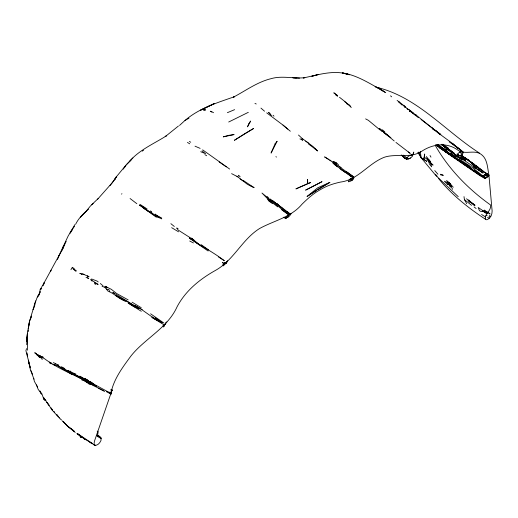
<?xml version="1.0" encoding="UTF-8"?>
<svg xmlns="http://www.w3.org/2000/svg" width="518" height="518" viewBox="0 0 518 518"><rect width="100%" height="100%" fill="white"/><g stroke="black" fill="none" stroke-linecap="round" stroke-linejoin="round"><path stroke-width="0.78" d="M26.716 344.723L27.441 333.216L29.39 322.008M28.147 331.637L28.218 330.115M110.91 392.307L110.923 393.434L94.406 441.317L94.036 443.913L94.619 445.215L95.649 445.448L97.721 444.586A5.031 2.577 -51.7 0 0 101.049 440.17L101.016 437.464L98.057 435.975L97.662 434.867L98.193 431.675L97.209 431.125M27.182 337.017L26.871 341.576L26.729 337.419L27.441 333.216L27.337 334.738M142.243 309.635L115.553 295.461L125.498 301.198C118.991 299.164 114.284 293.434 107.893 291.058L105.057 287.419L105.154 286.312L106.643 286.83M435.547 145.914C449.041 169.541 468.602 189.355 490.682 205.07C491.336 210.418 485.457 213.319 485.243 218.363A5.025 2.363 -55.3 0 0 487.626 219.477C491.711 217.443 492.644 212.509 491.893 208.404L488.934 175.188C487.386 167.761 487.691 158.644 480.652 153.982C473.581 149.572 464.711 155.115 457.705 149.993C446.522 141.861 432.122 144.127 421.27 151.586C410.126 158.527 396.794 153.419 384.893 157.064C368.615 162.93 358.365 179.895 340.352 182.096C333.359 183.644 326.437 185.897 320.312 189.685C313.409 193.441 307.524 198.763 301.968 204.254C291.012 217.366 273.86 220.636 259.583 228.522C241.964 239.517 233.599 260.502 215.164 270.577C199.708 279.26 185.47 290.844 177.091 306.779C167.476 328.127 145.228 338.196 131.125 355.775C123.077 366.673 114.51 377.965 111.312 391.368C109.11 397.047 112.005 394.444 111.694 391.129L112.205 389.75L111.124 391.252M418.809 152.039L421.128 157.744L423.834 159.525L424.682 154.124L423.834 159.525L426.838 161.344L421.128 157.744L417.845 152.324M487.134 213.533L487.211 212.969L486.195 212.924L478.172 207.465L479.435 210.599L480.315 211.247L483.456 211.655L486.337 213.027L482.705 210.742L486.253 212.93M285.761 218.143L287.484 215.689L290.106 214.329C292.845 211.551 288.817 218.162 286.862 217.366L285.91 218.369L284.505 217.424M468.609 199.799L471.678 203.024L474.922 205.212L471.736 202.803L473.556 205.154M39.4 293.939L40.177 289.633C46.937 278.14 53.004 266.129 59.641 254.513M83.651 438.584L85.25 439.413L82.414 437.432L80.387 437.192L80.555 436.311L77.085 433.708M70.59 232.983L70.927 231.429L74.475 226.269M166.828 321.879L164.653 324.618C162.892 329.5 162.361 325.647 165.287 324.119L165.663 322.915M30.698 318.557L31.307 316.394M35.619 300.867L34.259 305.484L37.173 297.371M43.551 284.861L44.192 282.673L43.059 285.69M413.15 154.157L413.778 152.046L413.111 154.099M39.756 293.156L40.242 291.66L37.419 296.95L39.271 294.658M452.654 189.348L451.036 186.454L450.595 184.207L444.373 181.203L447.662 184.544L448.187 182.938L446.555 180.497L449.002 182.472L453.269 187.244M26.573 348.64L25.9 350.608L30.374 367.961L28.82 362.93M33.864 307.569L33.107 309.641L35.017 304.532M34.285 305.419L29.539 321.296L28.283 328.794L29.539 321.296L31.468 316.051M238.319 175.984L238.604 175.233L240.164 176.832M50.66 271.406L51.165 270.092M57.466 259.499L58.709 256.559M70.966 269.736L71.316 268.971A3.237 1.839 -59.9 0 1 71.911 268.013L72.436 267.372M81.967 380.082L84.557 380.872L89.064 383.942L89.381 383.223L88.073 382.381M62.089 250.071L66.174 241.33M226.858 261.357L226.347 262.386C223.925 262.328 221.685 268.738 224.294 264.491L226.67 262.749L227.674 260.69M412.684 154.772C410.599 154.519 405.944 157.284 407.044 159.013C409.006 160.159 415.287 154.409 411.655 155.16L412.891 154.778M63.351 247.824L58.392 256.818L68.123 236.085L74.929 224.553M70.014 233.042L72.255 229.973M75.654 224.21C78.626 218.149 83.489 213.422 88.578 209.136M124.721 167.249L125.9 165.242L131.112 160.03M64.42 244.904L62.354 248.303L64.057 245.636M123.271 169.159L125.9 165.242L115.987 177.234L114.543 179.772L116.667 176.392L112.289 182.666L97.617 199.223M37.419 296.95L39.193 294.405M349.093 181.565L349.281 181.326C351.133 182.291 355.769 176.282 353.244 177.875C351.023 177.616 347.235 181.947 348.763 181.889M110.049 185.567L115.702 178.25M85.723 211.765L90.436 205.983L93.169 203.535M129.299 161.635C139.167 149.98 153.587 143.926 166.226 135.943L165.177 136.674L178.425 126.023M462.309 154.234C465.695 151.055 459.019 151.398 458.009 153.626C454.571 156.831 461.279 156.494 462.309 154.234L459.278 151.897M121.536 194.133L121.937 193.693M436.46 144.561L444.353 150.498L446.238 152.519L442.832 149.819L444.528 150.311L446.238 152.519L480.846 176.217L484.084 177.92L485.418 178.062L487.697 176.975L488.934 175.188L487.412 174.003L485.023 174.404L482.905 176.664L483.793 177.778M80.504 217.236L85.917 211.648M126.955 164.051L132.893 157.945M91.738 204.681L98.161 198.543M350.492 178.542L352.402 179.908L353.075 179.28M165.028 324.333L165.689 323.724M179.519 125.453L184.835 120.59L188.986 118.136M41.699 288.377L40.177 289.633L41.434 288.707M316.472 190.637L307.116 196.419L317.748 187.781L329.843 182.375L317.806 189.808M184.978 120.48C199.223 108.204 217.269 102.693 234.648 96.652L233.275 97.229C245.649 90.754 257.109 82.109 270.882 78.717C282.051 75.363 293.512 78.924 304.804 77.681L303.276 77.978C318.33 74.819 334.317 69.444 349.533 74.754L342.294 72.954C356.481 74.942 368.57 82.919 380.872 89.62L375.11 86.603L380.782 88.824L377.156 87.445C417.476 97.119 445.791 131.572 479.441 153.063M96.639 435.58L97.727 436.512L98.698 435.91L99.003 436.383M100.103 436.978L99.352 436.894L98.698 435.91L97.727 436.512L98.698 435.91L99.113 436.434L97.403 435.25M447.662 184.544L448.517 183.935L448.187 182.938L451.036 186.454L449.002 182.472L451.036 186.454L448.517 183.935L450.343 187.16M142.204 151.146L143.531 150.246M307.116 196.419L318.894 188.63L329.843 182.375M97.727 436.512L98.698 435.91L99.074 436.415L97.442 435.405M485.515 212.458L486.162 212.93L485.521 212.509L486.823 211.868L485.56 212.542L484.401 210.146L486.823 211.868L485.547 212.516L486.149 212.866M409.57 158.495L410.457 158.035M485.547 212.516L484.401 210.146L485.541 212.509L486.823 211.868M228.697 122.015L248.323 112.328M287.341 217.223L288.261 216.815M460.897 155.374L461.816 154.973M227.389 112.671L234.622 109.654M98.375 436.026L98.698 435.91L96.736 435.308M225.453 262.866L224.65 263.455M316.99 74.916L311.855 76.25L318.551 74.514M143.518 207.323L142.838 207.498L139.387 205.063L143.518 207.323L144.8 207.498L142.838 207.498L156.345 217.243M380.095 89.588L380.477 89.523M437.697 144.723L444.852 149.508L446.522 149.637C443.227 149.223 439.996 147.093 437.548 144.923M462.386 157.051L460.929 156.948L462.386 157.051L460.308 155.342M460.081 157.893L462.082 158.197L465.138 160.463L460.755 157.796L460.081 157.893L448.187 149.806L441.213 144.269M203.354 109.81L205.471 109.945L203.354 109.81L204.882 109.874M43.318 357.653L36.603 354.824M39.698 356.313L37.95 355.685L39.187 356.889L42.955 356.818M457.316 157.381L450.42 153.16L448.931 153.218L445.972 149.721M462.678 159.661L455.231 155.394L462.678 159.661L461.939 158.858L483.087 173.038L475 167.8L473.51 166.297L474.617 167.949L475.33 168.052L473.808 166.11L474.255 165.572L473.808 166.11L475.764 167.508L474.002 165.831L476.081 167.288M76.975 433.715L78.574 434.66M299.54 78.134L292.871 77.765L296.38 77.965M106.909 289.297L108.812 289.426L109.777 291.802M488.94 216.343L490.786 216.492L489.309 215.501M337.063 95.357L337.516 96.231L335.56 94.826M89.064 383.942L91.628 384.706M299.954 138.902L301.644 139.426M487.444 217.657L489.614 217.994M462.58 163.487L463.837 163.694L460.742 161.881L465.281 165.21M59.421 417.353L59.194 417.443M483.747 177.609L485.767 178.004L483.035 176.133L483.747 177.609L485.418 178.062L483.547 176.45L484.725 178.075L482.226 176.385M481.073 174.974L481.319 175.913L482.905 176.664L480.361 174.812L481.319 175.913L483.093 176.243L480.361 174.812L474.119 170.066M79.636 273.374L83.981 274.462L88.921 276.748L87.529 275.939M414.795 114.692L416.032 114.99L440.203 134.518M342.294 72.954L348.595 74.475M410.353 111.765L409.453 110.625L410.735 110.943L413.882 113.617M58.67 364.983L55.245 363.953M224.009 263.675L225.194 263.999M75.615 374.514L74.152 374.106L87.555 380.678L110.923 393.434L108.968 392.016M404.539 107.239L405.27 107.453M442.832 149.819L444.528 150.311M39.187 356.889L44.011 358.346C58.107 368.984 75.421 375.181 90.896 383.728M144.205 208.106L142.838 207.498L157.194 216.867L161.752 218.868M485.884 215.313L487.173 215.741M333.035 161.525L335.858 162.51L336.836 164.374L335.664 163.41M440.909 174.521L443.285 175.349L440.604 174.216L441.103 175.291M74.352 268.454L72.255 267.579L73.867 269.548L76.34 270.422M56.028 363.817L53.296 362.619M102.085 286.312L105.057 287.419M224.067 263.241L222.319 262.587L223.64 263.377M224.702 262.911L225.997 263.397L224.916 262.38L226.353 263.079L225.123 262.257M62.769 367.916L67.256 370.648L75.932 374.087M91.569 278.962L97.19 281.125L98.206 281.967M39.122 356.999L41.401 357.886M267.366 199.443L270.053 200.498L271.147 201.599M88.474 380.769L84.835 378.38M212.192 112.115L210.308 111.26L212.302 112.056M210.308 111.26L211.305 111.668M200.706 151.729L205.555 153.665L202.001 150.919M189.737 241.019L193.441 242.955M466.556 198.757L470.098 202.124L468.544 200.557L474.922 205.212M468.544 200.557L470.098 202.124L469.14 200.809M86.027 277.344L88.72 278.451L87.445 277.81M350.149 179.429L352.013 180.206L350.123 178.898M485.495 173.757L488.817 175.557L486.389 173.834M254.96 103.438L256.235 103.982M195.008 146.173L200.136 148.381M202.784 246.859L198.258 243.952L193.758 239.97L189.316 238.034L208.113 250.997M49.242 362.101L51.412 363.04M94.444 282.815L98.122 284.434L90.734 279.603L92.081 281.144M103.794 390.714L92.21 385.049M79.72 435.075L78.645 434.602L79.74 435.755M49.78 363.196L51.204 363.843M187.451 142.411L189.711 143.816M42.716 357.368L39.213 356.08L34.525 352.739M109.311 393.304L110.606 393.913L106.404 391.66M231.604 173.64L237.989 176.929M151.755 317.489L162.063 322.785L155.186 317.806M41.2 358.67L42.45 359.278M106.378 288.183L105.154 286.312L111.364 289.335L116.628 293.505L128.147 299.877M385.716 92.638L380.659 89.523L381.002 89.562A3.237 1.865 -59.1 0 1 381.598 89.834M213.092 112.477L213.597 112.723M243.24 180.439L254.008 187.6L247.572 184.447L236.894 176.172M87.523 276.049L88.921 276.748M346.438 103.6L349.941 105.588M84.965 380.97L89.381 383.223L89.983 384.052M445.532 151.476L440.093 148.303L436.421 145.441M130.076 198.53L136.843 203.684M462.904 157.401L465.656 159.984L460.865 157.453L462.082 158.197M159.829 217.677L157.032 215.611L157.194 216.867L155.115 214.064L157.032 215.611L161.726 218.046M193.272 240.08L189.316 238.034C200.803 245.888 213.274 252.175 224.32 260.703L218.421 256.915M94.503 283.702L95.849 284.401M94.38 385.243L96.342 386.266C86.072 382.278 76.923 375.9 67.256 370.648L96.342 386.266L67.256 370.648M74.819 375.09L82.343 379.021M365.617 118.881L368.363 120.318L379.953 129.901M334.647 162.179L337.302 163.578L338.811 165.339M150.311 210.923L151.619 211.616M153.075 318.071L163.617 324.566M98.239 388.099L104.662 391.485M82.589 273.724L83.981 274.462M37.82 355.16L38.714 355.633L38.015 354.61M178.069 228.697L176.683 227.959L178.224 230.096L193.758 239.97L191.155 238.053M141.239 307.711L132.077 302.188M79.15 376.204L87.555 380.678L85.334 378.82M435.606 145.034L436.972 145.765L435.619 144.911M92.968 444.327L94.619 445.215L94.127 444.282M250.11 185.496L254.008 187.6M424.346 157.187L429.972 161.538M105.154 286.312L107.757 287.73M449.728 183.728L450.595 184.207M64.802 368.615L61.377 366.725L61.791 368.02L71.691 374.32M101.308 438.662L97.293 436.37M268.292 199.527L277.687 206.844M284.246 210.25L290.106 214.329L281.973 209.395L261.978 193.039L267.126 198.329L270.72 200.44M111.046 389.827L112.115 390.423L110.897 389.776L111.862 390.883M459.524 157.64C454.137 153.328 447.61 150.848 443.091 145.474M429.273 161.195L433.067 165.138L430.872 163.682L427.933 160.017L426.385 156.559L430.076 161.234L428.412 159.285L429.273 161.195L428.412 159.285M41.828 393.602L43.92 399.495L45.947 400.641L45.558 400.142M81.313 436.81L82.414 437.432L80.555 436.311M459.576 149.553L460.852 150.278L452.667 143.564L437.179 132.219M344.852 101.8L348.692 104.578M70.61 372.818L71.594 373.381M37.626 355.011L38.714 355.633M134.777 305.264C144.224 310.612 152.234 318.033 162.063 322.785M89.724 442.288L92.243 443.751M114.193 293.194L112.801 292.392L129.196 302.395L135.25 306.798L138.837 308.398L134.175 306.747L128.095 302.978L141.297 311.286M152.162 317.055L160.774 322.06M479.364 174.89L473.31 170.59L480.296 175.22L444.353 150.498L448.789 153.121L443.518 149.89L440.138 146.782L446.853 151.405M80.05 376.23L87.555 380.678M460.275 161.176L467.942 165.741L473.232 170.325L468.615 166.129L459.783 161.059L444.353 150.498M349.676 179.338L351.599 180.478L350.045 179.5M438.001 144.522L447.474 151.528M328.425 159.181L324.592 156.889C334.583 163.228 344.464 170.137 353.755 177.305M329.707 159.945L330.983 160.709M171.672 227.687L178.6 231.837M68.13 370.487L71.083 372.254L70.241 371.056M204.85 154.636L206.688 155.75M403.082 105.368L413.895 113.572M415.002 114.361L416.032 114.99L413.325 113.617L412.665 112.769M240.106 178.975L243.538 181.08M62.277 420.836L67.385 426.01L75.252 432.459M457.025 154.947L458.786 156.035L457.841 154.707L459.66 155.873L457.109 153.956M484.887 174.449L488.189 176.496L484.971 174.812L487.697 176.975M43.92 399.495L45.61 400.543L43.518 397.494L52.441 410.405L60.217 418.965M385.942 134.091L394.211 140.974M451.223 155.251L447.274 152.732L465.138 164.724M73.582 431.06L74.327 431.623L72.805 429.94L67.385 426.01L63.17 421.451L67.385 426.01L73.09 430.464L71.562 429.118M481.585 214.497L485.385 216.919M268.201 200.544L272.487 203.632M449.171 141.841L461.939 150.874M157.194 216.867L142.838 207.498L148.776 211.629M442.307 149.527L444.554 150.958L438.752 146.477M472.189 169.82L478.146 173.795M485.619 219.341C468.136 207.88 451.45 194.561 438.351 178.263M189.4 141.395L190.741 142.249M383.812 132.712L388.914 136.396M406.766 157.608L408.624 158.799L407.07 157.737M87.244 379.836L88.448 380.613M63.177 369.269L58.256 366.09L52.991 364.296L54.209 364.704L54.209 365.281M446.62 152.311L440.248 147.921M458.922 158.806L471.872 167.243L481.17 174.534M270.124 198.957L289.284 213.157M139.989 204.357L147.203 209.065M191.796 238.688L193.758 239.97M467.942 165.741L455.834 157.789L450.42 153.16M283.579 209.803L288.468 213.015M436.525 145.351L438.474 146.633M447.274 152.732L451.184 155.316M452.486 156.177L454.441 157.472M455.749 158.333L458.352 160.056M436.447 145.286L438.455 146.62M339.873 168.654L353.244 177.875L346.633 172.067L353.6 177.441L352.635 175.952L346.782 171.931M90.397 381.895L93.764 384.129L89.86 381.293M482.977 175.201L484.324 176.101M341.213 169.516L345.759 172.546L332.996 163.364M482.886 175.731L486.117 177.901L482.957 175.725M461.538 155.646L467.495 159.661M478.47 173.86L479.72 174.702M202.655 149.864L229.642 169.049M222.811 264.452L223.951 265.229M163.824 322.986L150.589 313.798M57.556 365.125L61.791 368.02M268.693 200.356L271.361 202.175M468.304 160.243L488.934 175.188L485.631 172.863M461.143 162.225L473.912 171.089M460.042 155.322L465.656 159.984L461.389 157.472L465.138 160.463M305.665 141.123L313.125 146.6L317.599 150.88L315.158 149.067M461.532 155.504L467.579 159.699L462.024 155.704M442.767 144.257L448.439 148.193M438.629 146.121L442.696 149.106M219.14 161.927L226.314 166.893M460.916 161.81L462.82 163.138M397.112 100.408L405.607 106.909M487.457 212.192L490.047 214.005L487.781 212.043M351.761 176.47L347.041 173.167L351.703 176.845M284.544 217.437L285.91 218.369L283.579 217.249L286.027 218.337L284.758 217.418M458.683 160.638L446.898 152.26L447.526 153.153M201.262 244.71L208.508 249.883M383.339 91.453L380.659 89.523L381.734 90.572M281.488 209.628L288.209 214.478M443.324 145.234L442.424 144.587L454.726 153.619M337.393 95.39L333.812 92.806L335.981 94.509M464.005 196.62L464.406 199.592L471.561 205.335M462.529 156.417L463.817 157.349M403.373 105.381L404.506 106.203M298.485 135.03L302.175 138.487L308.89 143.356M350.466 178.503L352.402 179.908M452.337 143.687L453.535 144.561M455.937 146.316L463.364 152.311M464.581 158.003L465.876 158.948M460.243 155.102L462.406 156.689L461.402 155.814M484.356 172.669L471.386 163.403L475.608 166.679M443.337 145.422L454.467 153.645L441.53 144.38M447.481 152.758L454.079 157.601M382.439 129.765L384.809 131.941M410.619 111.739L409.453 110.625L418.402 117.677M403.127 155.076L406.973 157.932M275.9 156.65L276.463 157.071M433.236 128.807L436.655 131.358M65.734 424.074L64.892 423.446L66.026 424.404M432.472 128.93L433.747 129.882M454.105 145.228L460.852 150.278M395.959 142.424L410.204 153.38L408.333 151.962M405.529 158.204L406.695 159.078L404.875 158.482L401.23 154.921M266.718 112.872L282.977 125.071L290.326 131.235M421.056 119.503L440.371 134.311L438.481 132.796M444.742 146.244L446.555 147.617M448.361 148.99L453.794 153.101M454.914 154.254L448.148 149.022M462.108 151.496L463.364 152.454L462.095 151.463M470.189 201.599L471.743 202.784M408.624 109.33L410.735 110.943M308.229 143.751L317.599 150.88M277.92 204.513L276.657 203.555L282.97 208.793L272.416 200.453M339.316 166.272L341.174 167.69M431.818 127.622L433.618 129.008M436.02 130.86L437.218 131.779M485.483 173.983L488.396 176.249L486.771 174.696M195.765 242.016L198.258 243.952M474.119 206.96L476.126 208.521M69.82 371.27L71.083 372.254M339.497 97.28L346.192 102.564M406.572 157.64L408.145 158.877L406.423 158.255L407.213 158.884M406.96 108.786L408.087 109.674M438.435 132.75L440.863 134.693M390.902 137.743L379.234 128.386L380.173 129.578M163.209 325.433L164.115 326.159M174.32 226.47L170.869 223.672M334.622 164.536L337.471 166.854M387.186 134.874L379.234 128.386L381.785 131.41M94.509 444.515L95.649 445.448M267.126 196.568L268.337 197.578M464.387 164.154L467.702 166.913M35.289 353.088L36.409 354.027L35.23 352.939M282.977 125.071L287.82 129.144M457.154 147.494L458.365 148.524M332.796 162.089L334.55 163.584M334.893 163.371L333.294 161.998L335.858 162.51L336.493 164.743M73.867 269.548L76.049 271.426M452.667 143.564L458.424 148.549M260.942 108.1L264.523 111.208M100.343 283.501L102.998 285.819M409.453 110.625L410.632 111.661M390.52 95.83L391.653 96.827M458.255 196.672L435.748 175.401L421.128 157.744L420.286 151.34M80.938 273.737L81.961 274.663M150.783 211.856L153.166 214.012M398.446 101.787L402.085 105.096M383.372 90.857L384.9 92.275M440.138 146.782L441.595 148.174L438.144 145.921L437.38 144.859M473.089 166.459L474.617 167.949M268.499 112.529L271.561 115.559M273.051 115.261L273.97 116.174M350.731 106.727L348.892 104.843L351.275 107.55M349.954 175.621L350.964 176.709M301.217 139.083L302.706 140.721M56.721 414.717L57.64 415.74M60.606 419.023L61.551 420.072M398.925 101.677L399.831 102.693M437.911 174.223L434.757 170.584M435.606 174.566L437.088 176.23M53.866 411.37L54.74 412.36M461.726 156.831L463.008 158.314M268.861 112.38L270.661 114.497M287.425 211.72L288.701 213.222M483.035 176.133L483.508 176.729M57.135 414.918L58.398 416.53M52.603 409.997L51.017 407.964L52.441 410.405M439.122 147.06L440.093 148.303M41.317 393.609L38.151 389.322L36.48 384.887M302.175 138.487L302.881 139.459M163.099 325.608L163.792 326.69M74.236 431.468L74.184 431.021M464.406 199.592L466.731 203.71M37.594 387.095L34.343 381.306L33.8 378.69M430.063 155.536L430.963 157.155M406.293 157.932L406.902 159.091M157.032 215.611L157.563 216.621M449.702 183.754L451.036 186.454M40.32 391.653L41.511 394.127L40.313 391.576M40.015 390.941L40.229 391.44M30.976 370.687L32.524 374.287M33.961 379.118L30.271 369.321L28.412 360.191M427.933 160.017L429.448 164.057L431.669 166.861L430.167 161.687M79.927 435.515L80.387 437.192M28.613 361.001L28.891 363.604M27.117 352.972L27.234 355.154M27.473 350.2L27.331 341.168M307.517 179.39L307.757 183.599L295.914 188.902L310.683 182.524L307.757 183.599L307.517 179.39M27.551 354.59L27.376 356.39L27.551 354.603M275.116 143.758L271.076 153.069L277.136 141.252L275.116 143.758M248.977 123.608L247.487 126.845L250.621 121.037L248.977 123.608M244.923 133.586L234.363 140.307L253.529 128.522L244.923 133.586M321.898 181.734L305.704 190.08L321.898 181.734M208.676 106.235L200.511 110.256L214.484 103.451L208.676 106.235M228.639 135.353L223.297 136.862L234.097 134.576L228.639 135.353M406.643 158.987L404.875 158.482L402.033 155.529L406.643 158.987M450.699 153.95L448.931 153.218L454.849 157.291L450.699 153.95M289.161 214.64L287.205 213.727L281.973 209.395L289.161 214.64M477.861 166.945L474.876 165.456L465.682 158.463L477.861 166.945M476.405 166.252L474.876 165.456L482.387 170.707L476.405 166.252M468.816 160.049L465.106 157.984L474.378 164.413L468.816 160.554L469.483 161.357L468.816 160.049M92.463 443.544L84.667 439.057L77.674 433.741L92.463 443.544M41.55 356.74L39.562 355.536L41.505 356.798M454.836 157.893L446.898 152.26L454.836 157.893M49.009 405.186L46.918 402.467L49.009 405.186"/></g></svg>
